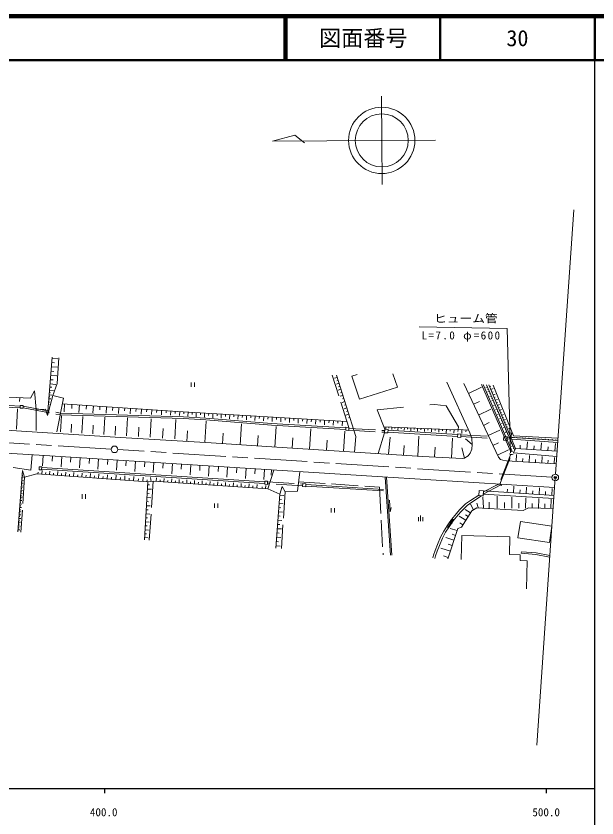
# Model space of a CAD drawing. Units: millimetres, scale not verified. Extents: x 40000 to 680000, y 20000 to 380000.
# Drawn here: x 448004 to 579500, y 198357 to 380000 of the extents above; entities that cross this region are included whole.
import ezdxf
from ezdxf.enums import TextEntityAlignment as Align

# ---------------------------------------------------------------- set-up
doc = ezdxf.new("R2010")
doc.units = ezdxf.units.MM
doc.header["$LTSCALE"] = 1000
doc.header["$PDMODE"] = 32
doc.header["$PDSIZE"] = 500
for name, pattern in [('CHAIN', [18.5, 12, -1.5, 3.5, -1.5]), ('DASHED', [7.5, 6, -1.5]), ('DASHED_SPACED', [12, 6, -6])]:
    doc.linetypes.add(name, pattern=pattern)
for name, color, linetype, lineweight in [('M-BGD', 7, 'Continuous', 13), ('M-BMK', 2, 'CHAIN', 13), ('M-BMK-OTRS', 5, 'Continuous', 13), ('M-STR-HTXT', 7, 'Continuous', 13), ('M-TTL', 2, 'Continuous', 140), ('M-TTL-BAND', 7, 'Continuous', 25), ('M-TTL-LINE', 7, 'Continuous', 50), ('M-WORK', 1, 'Continuous', 13)]:
    doc.layers.add(name, color=color, linetype=linetype, lineweight=lineweight)
doc.layers.add('M-OTRS', color=6, linetype='Continuous')
doc.layers.add('M-TTL-TXT', color=7, linetype='Continuous')
doc.styles.add('ＭＳ ゴシック', font='')
doc.styles.get('ＭＳ ゴシック').set_extended_font_data('MS Gothic')

msp = doc.modelspace()

# ---------------------------------------------------------------- linework, layer by layer
at = {"layer": 'M-BGD'}
for p, q in [((530724, 361832), (530792, 351832)), ((530792, 351832), (530860, 341832)), ((455090, 289537), (456159, 302709)), ((456139, 302459), (457457, 302352)), ((455983, 300542), (457331, 300433)), ((456061, 301501), (456735, 301446)), ((455825, 298589), (457203, 298477)), ((455904, 299566), (456593, 299510)), ((520669, 298155), (520114, 297979)), ((524045, 298408), (525231, 298777)), ((455670, 296678), (457013, 296569)), ((455747, 297634), (456419, 297579)), ((487634, 296975), (487634, 295975)), ((488384, 295975), (488384, 296975)), ((521094, 296809), (520529, 296630)), ((520882, 297482), (520604, 297394)), ((521310, 296127), (521027, 296038)), ((553389, 296548), (559987, 281326)), ((560282, 281362), (553750, 296525)), ((554523, 296476), (560894, 281697)), ((555205, 296049), (555462, 296156)), ((455510, 294710), (455832, 294684)), ((455553, 295246), (456497, 295170)), ((455611, 295962), (456083, 295924)), ((521525, 295446), (520949, 295264)), ((521743, 294756), (521455, 294665)), ((550391, 294512), (553340, 295907)), ((554721, 296017), (554363, 295863)), ((554939, 295510), (554760, 295433)), ((555158, 295003), (554799, 294849)), ((555377, 294496), (555197, 294419)), ((555470, 295415), (555985, 295631)), ((555728, 294798), (555975, 294901)), ((555986, 294181), (556481, 294388)), ((417944, 293001), (448947, 291222)), ((417967, 293400), (448970, 291622)), ((448846, 293532), (448807, 292716)), ((455090, 289537), (456338, 294041)), ((455339, 292602), (455677, 292575)), ((455367, 292954), (455536, 292941)), ((455396, 293307), (455869, 293268)), ((455431, 293740), (455668, 293721)), ((455466, 294174), (456111, 294121)), ((456338, 294041), (458744, 293472)), ((458744, 293472), (457211, 285856)), ((521961, 294067), (521375, 293881)), ((522403, 292670), (521805, 292481)), ((522182, 293368), (521889, 293276)), ((551548, 292064), (552943, 292723)), ((555595, 293989), (555237, 293834)), ((555814, 293481), (555635, 293404)), ((556033, 292974), (555674, 292819)), ((556252, 292466), (556072, 292388)), ((556238, 293580), (556475, 293679)), ((556490, 292978), (556964, 293177)), ((556735, 292393), (556962, 292488)), ((448081, 286416), (448359, 290992)), ((452541, 290866), (454653, 290966)), ((452572, 286143), (452541, 290866)), ((454653, 290966), (455090, 289537)), ((455252, 291531), (455385, 291520)), ((455272, 291780), (455339, 291774)), ((455292, 292029), (455521, 292011)), ((455316, 292316), (455430, 292306)), ((484580, 290426), (458481, 292166)), ((458980, 292133), (458860, 290334)), ((460659, 292021), (460599, 291122)), ((462337, 291910), (462226, 290233)), ((463918, 291804), (463863, 290966)), ((465499, 291699), (465395, 290137)), ((466988, 291600), (466936, 290819)), ((468477, 291501), (468381, 290047)), ((469880, 291408), (469831, 290681)), ((471282, 291314), (471192, 289963)), ((472603, 291226), (472558, 290551)), ((473923, 291139), (473840, 289883)), ((475167, 291056), (475125, 290428)), ((476411, 290973), (476333, 289808)), ((477582, 290895), (477543, 290313)), ((478754, 290817), (478682, 289737)), ((479857, 290744), (479821, 290204)), ((480960, 290670), (480893, 289671)), ((522850, 291256), (522242, 291064)), ((522627, 291963), (522328, 291869)), ((552706, 289615), (555496, 290934)), ((556471, 291958), (556111, 291803)), ((556690, 291450), (556510, 291373)), ((556909, 290942), (556549, 290787)), ((556980, 291807), (557435, 291998)), ((557219, 291237), (557437, 291328)), ((557457, 290666), (557894, 290849)), ((458045, 289658), (485864, 288821)), ((458057, 290058), (485876, 289221)), ((458075, 285803), (458293, 289406)), ((462871, 285513), (463098, 289260)), ((467848, 285212), (468083, 289109)), ((473011, 284900), (473256, 288953)), ((481999, 290601), (481966, 290101)), ((483038, 290532), (482976, 289608)), ((484016, 290467), (483986, 290005)), ((484580, 290426), (522827, 288139)), ((485079, 290396), (485025, 289482)), ((485853, 288822), (490933, 288531)), ((485876, 289221), (490960, 288930)), ((486010, 290340), (485983, 289884)), ((486941, 290285), (486886, 289366)), ((487875, 290229), (487848, 289769)), ((488810, 290173), (488755, 289249)), ((489749, 290117), (489721, 289655)), ((490688, 290061), (490632, 289132)), ((490960, 288930), (505849, 287729)), ((491631, 290004), (491603, 289540)), ((492574, 289948), (492518, 289014)), ((493521, 289891), (493493, 289424)), ((494468, 289835), (494412, 288895)), ((495419, 289778), (495391, 289308)), ((496371, 289721), (496314, 288776)), ((497326, 289664), (497298, 289192)), ((498282, 289607), (498225, 288657)), ((499241, 289549), (499213, 289074)), ((500201, 289492), (500144, 288537)), ((501165, 289434), (501136, 288957)), ((502129, 289377), (502072, 288416)), ((503097, 289319), (503068, 288839)), ((504065, 289261), (504008, 288295)), ((505038, 289203), (505009, 288720)), ((506010, 289145), (505952, 288173)), ((506987, 289086), (506958, 288601)), ((507964, 289028), (507905, 288051)), ((508945, 288969), (508915, 288481)), ((509926, 288911), (509867, 287929)), ((510911, 288852), (510882, 288361)), ((523303, 289824), (522683, 289628)), ((523077, 290540), (522772, 290444)), ((523532, 289100), (523222, 289002)), ((557128, 290434), (556948, 290357)), ((557347, 289926), (556987, 289771)), ((557566, 289418), (557386, 289340)), ((557785, 288910), (557425, 288754)), ((557690, 290110), (557899, 290198)), ((557923, 289554), (558341, 289729)), ((558149, 289013), (558349, 289097)), ((460473, 285658), (460586, 287532)), ((465359, 285363), (465477, 287311)), ((470429, 285056), (470552, 287082)), ((478368, 284576), (478623, 288790)), ((483926, 284239), (484192, 288622)), ((490727, 283391), (491034, 288200)), ((490933, 288531), (505822, 287330)), ((498720, 282880), (499024, 287626)), ((505822, 287330), (522617, 286357)), ((505849, 287729), (522640, 286756)), ((506616, 282375), (506915, 287060)), ((511896, 288793), (511837, 287805)), ((512886, 288734), (512857, 288240)), ((513876, 288674), (513816, 287681)), ((514870, 288615), (514840, 288119)), ((515864, 288556), (515804, 287557)), ((516862, 288496), (516832, 287997)), ((517861, 288436), (517801, 287432)), ((518864, 288376), (518834, 287874)), ((519866, 288316), (519806, 287307)), ((520874, 288256), (520843, 287751)), ((521881, 288196), (521820, 287181)), ((553806, 287288), (555125, 287911)), ((558004, 288401), (557824, 288324)), ((558223, 287893), (557863, 287737)), ((558442, 287384), (558262, 287306)), ((558376, 288471), (558776, 288639)), ((558597, 287944), (558788, 288024)), ((558817, 287417), (559200, 287577)), ((475689, 284738), (475817, 286845)), ((481147, 284407), (481280, 286599)), ((486680, 283649), (486833, 286054)), ((494723, 283135), (494875, 285509)), ((514414, 281877), (514710, 286501)), ((522116, 281384), (522408, 285949)), ((529974, 280881), (531399, 285624)), ((531741, 286950), (531720, 286404)), ((532187, 285761), (547944, 284780)), ((532212, 286160), (547969, 285180)), ((532417, 286923), (532407, 286650)), ((533093, 286897), (533071, 286327)), ((533789, 286870), (533778, 286585)), ((534484, 286842), (534461, 286248)), ((535200, 286815), (535188, 286517)), ((535915, 286787), (535891, 286166)), ((536652, 286758), (536639, 286448)), ((537388, 286729), (537362, 286082)), ((538145, 286700), (538132, 286376)), ((538902, 286670), (538876, 285996)), ((539681, 286640), (539668, 286303)), ((540460, 286609), (540432, 285907)), ((541261, 286578), (541247, 286227)), ((542062, 286547), (542034, 285816)), ((542887, 286514), (542872, 286149)), ((543711, 286482), (543681, 285722)), ((544559, 286449), (544544, 286069)), ((545407, 286416), (545376, 285625)), ((546279, 286382), (546264, 285987)), ((547151, 286348), (547119, 285526)), ((548049, 286313), (548033, 285902)), ((548093, 286338), (550418, 286216)), ((548946, 286278), (548913, 285424)), ((549869, 286242), (549853, 285815)), ((554907, 284960), (557545, 286207)), ((558662, 286875), (558301, 286720)), ((558881, 286367), (558701, 286289)), ((559100, 285858), (558739, 285702)), ((559032, 286903), (559215, 286979)), ((559320, 285349), (559139, 285271)), ((559248, 286389), (559613, 286542)), ((559645, 285440), (560100, 285630)), ((560112, 284588), (560182, 285571)), ((502668, 282627), (502818, 284970)), ((510515, 282126), (510663, 284438)), ((518265, 281631), (518411, 283913)), ((532341, 280743), (532724, 284630)), ((538928, 280357), (539191, 284846)), ((546555, 279911), (546817, 284378)), ((551276, 282976), (549711, 284217)), ((570617, 283432), (559164, 284214)), ((570644, 283831), (559191, 284613)), ((560049, 283657), (559687, 283502)), ((560422, 284566), (560426, 284610)), ((560733, 284543), (560740, 284632)), ((561051, 284520), (561054, 284569)), ((561368, 284498), (561375, 284595)), ((561692, 284474), (561696, 284527)), ((562017, 284451), (562024, 284557)), ((562348, 284427), (562352, 284485)), ((562679, 284403), (562687, 284518)), ((563018, 284379), (563022, 284441)), ((563356, 284355), (563365, 284478)), ((563656, 281902), (563767, 283555)), ((563702, 284330), (563707, 284396)), ((564048, 284305), (564057, 284438)), ((564401, 284280), (564406, 284351)), ((564754, 284254), (564764, 284396)), ((565115, 284228), (565120, 284304)), ((565476, 284202), (565487, 284354)), ((565844, 284176), (565850, 284257)), ((566213, 284149), (566225, 284311)), ((566590, 284122), (566596, 284208)), ((566966, 284095), (566979, 284267)), ((567351, 284067), (567358, 284158)), ((567736, 284040), (567749, 284221)), ((568129, 284011), (568136, 284108)), ((568522, 283983), (568536, 284175)), ((568924, 283954), (568931, 284056)), ((569325, 283925), (569340, 284128)), ((569735, 283896), (569743, 284003)), ((570146, 283866), (570161, 284080)), ((535743, 280512), (535835, 282728)), ((542742, 280134), (542873, 282368)), ((549502, 279872), (548880, 282161)), ((555952, 282748), (557199, 283338)), ((556998, 280536), (559492, 281715)), ((560268, 283148), (560088, 283070)), ((560488, 282639), (560126, 282483)), ((560708, 282129), (560527, 282051)), ((562094, 282007), (562150, 282833)), ((565231, 281796), (565287, 282631)), ((566806, 281691), (566918, 283360)), ((568394, 281584), (568450, 282427)), ((569982, 281477), (570095, 283163)), ((451665, 280625), (451365, 277160)), ((454160, 280467), (454013, 278154)), ((456250, 280335), (456177, 279178)), ((458340, 280203), (458194, 277891)), ((460429, 280071), (460356, 278915)), ((462518, 279939), (462372, 277627)), ((464607, 279807), (464534, 278651)), ((559703, 279197), (559753, 279991)), ((559987, 281326), (560282, 281362)), ((561214, 279102), (561313, 280692)), ((562683, 279011), (562731, 279779)), ((564152, 278919), (564247, 280456)), ((567007, 278741), (567100, 280226)), ((569782, 278568), (569872, 280003)), ((466696, 279674), (466549, 277364)), ((468783, 279542), (468710, 278387)), ((470871, 279410), (470725, 277101)), ((472958, 279278), (472885, 278124)), ((475046, 279147), (474900, 276838)), ((477132, 279015), (477059, 277860)), ((479218, 278883), (479072, 276575)), ((481304, 278751), (481231, 277597)), ((483390, 278619), (483244, 276312)), ((485475, 278487), (485402, 277334)), ((487560, 278355), (487414, 276049)), ((489644, 278224), (489571, 277071)), ((491728, 278092), (491582, 275787)), ((493812, 277960), (493739, 276807)), ((565579, 278830), (565626, 279572)), ((568394, 278654), (568439, 279372)), ((451365, 277160), (447384, 277711)), ((448379, 263159), (449462, 277056)), ((452954, 276324), (452983, 276717)), ((453799, 277352), (504282, 274113)), ((453822, 276261), (453879, 277047)), ((453825, 277751), (504307, 274512)), ((454702, 276197), (454731, 276597)), ((455582, 276133), (455640, 276933)), ((456475, 276067), (456504, 276476)), ((457367, 276002), (457427, 276819)), ((458273, 275936), (458303, 276352)), ((459178, 275870), (459239, 276703)), ((460096, 275803), (460127, 276227)), ((461014, 275736), (461076, 276585)), ((461946, 275668), (461977, 276101)), ((462877, 275600), (462940, 276465)), ((464766, 275462), (464830, 276344)), ((466682, 275322), (466748, 276221)), ((495895, 277828), (495750, 275524)), ((497978, 277697), (497905, 276545)), ((500061, 277565), (499915, 275262)), ((502143, 277433), (502070, 276282)), ((504225, 277302), (504079, 274999)), ((505814, 277201), (505720, 276028)), ((449260, 274464), (449443, 274450)), ((449289, 274834), (449648, 274806)), ((449317, 275199), (449497, 275185)), ((449346, 275564), (449698, 275536)), ((449374, 275924), (449550, 275910)), ((463822, 275531), (463854, 275972)), ((465724, 275392), (465757, 275841)), ((467654, 275252), (467687, 275709)), ((468625, 275181), (468692, 276096)), ((469611, 275109), (469645, 275575)), ((470596, 275037), (470664, 275969)), ((471596, 274964), (471630, 275439)), ((472595, 274891), (472664, 275841)), ((473609, 274817), (473644, 275301)), ((474622, 274743), (474693, 275711)), ((475651, 274668), (475687, 275161)), ((476679, 274593), (476751, 275579)), ((477620, 274524), (477652, 274963)), ((477821, 274509), (479053, 274665)), ((478557, 274602), (478447, 275475)), ((479053, 274665), (504996, 272937)), ((479759, 274618), (479810, 275382)), ((480613, 274561), (480639, 274945)), ((481467, 274504), (481519, 275273)), ((482325, 274447), (482351, 274833)), ((483183, 274390), (483234, 275163)), ((484044, 274333), (484070, 274721)), ((484905, 274275), (484956, 275052)), ((485769, 274218), (485795, 274608)), ((486634, 274160), (486686, 274941)), ((487501, 274102), (487527, 274495)), ((488369, 274044), (488421, 274830)), ((489240, 273986), (489267, 274381)), ((490112, 273928), (490164, 274718)), ((491861, 273812), (491914, 274606)), ((493617, 273695), (493670, 274493)), ((495380, 273577), (495433, 274380)), ((532736, 257870), (531548, 275574)), ((531835, 275557), (533084, 257848)), ((449114, 272592), (449495, 272562)), ((449144, 272970), (449334, 272955)), ((449173, 273348), (449547, 273319)), ((449202, 273722), (449389, 273707)), ((449231, 274095), (449598, 274067)), ((477725, 272852), (478629, 272800)), ((477781, 273815), (478232, 273789)), ((490986, 273870), (491013, 274267)), ((492739, 273753), (492765, 274152)), ((494498, 273636), (494525, 274037)), ((496265, 273518), (496292, 273922)), ((497150, 273459), (497204, 274266)), ((498038, 273400), (498065, 273806)), ((498927, 273341), (498981, 274152)), ((499819, 273282), (499846, 273689)), ((500711, 273222), (500765, 274038)), ((501606, 273162), (501633, 273572)), ((502502, 273103), (502556, 273923)), ((503689, 273024), (503712, 273379)), ((504497, 272970), (504545, 273681)), ((513582, 273545), (531163, 272457)), ((531195, 272787), (513604, 273921)), ((553774, 271678), (557771, 273803)), ((553805, 272252), (557043, 273890)), ((559170, 272082), (559218, 272832)), ((560609, 271991), (560704, 273491)), ((562052, 271901), (562100, 272653)), ((563496, 271810), (563590, 273314)), ((564943, 271719), (564990, 272473)), ((566390, 271627), (566485, 273137)), ((569293, 271445), (569389, 272960)), ((448964, 270661), (449165, 270645)), ((448994, 271053), (449390, 271022)), ((449024, 271440), (449222, 271424)), ((449055, 271827), (449443, 271796)), ((449084, 272209), (449279, 272194)), ((462939, 271663), (462939, 270663)), ((463689, 270663), (463689, 271663)), ((477616, 270955), (478502, 270904)), ((477671, 271904), (478114, 271878)), ((507735, 271706), (506837, 259494)), ((507719, 271492), (508588, 271429)), ((550907, 270290), (552748, 271474)), ((551191, 269878), (553368, 271344)), ((553807, 268573), (553687, 271130)), ((553774, 271678), (569747, 270747)), ((553815, 272419), (569792, 271413)), ((556886, 268551), (556905, 271246)), ((560215, 268528), (560233, 271052)), ((563351, 268505), (563368, 270869)), ((566306, 268485), (566322, 270697)), ((567842, 271536), (567890, 272294)), ((448840, 269075), (449050, 269059)), ((448871, 269476), (449283, 269444)), ((448902, 269873), (449108, 269857)), ((448933, 270269), (449337, 270238)), ((477508, 269084), (478378, 269034)), ((477562, 270019), (477997, 269994)), ((492935, 269609), (492935, 268609)), ((493685, 268609), (493685, 269609)), ((507581, 269611), (508458, 269546)), ((507650, 270552), (508089, 270519)), ((548417, 268144), (549772, 269487)), ((548781, 267801), (550094, 269102)), ((549772, 269487), (550907, 270290)), ((550094, 269102), (551191, 269878)), ((551592, 268164), (550909, 269413)), ((552644, 268652), (552345, 269669)), ((555119, 268564), (555129, 269911)), ((558550, 268539), (558559, 269801)), ((561783, 268516), (561791, 269698)), ((564829, 268495), (564836, 269601)), ((567698, 268475), (567705, 269510)), ((569090, 268465), (569104, 270535)), ((448682, 267041), (449117, 267008)), ((448714, 267452), (448931, 267435)), ((448746, 267863), (449173, 267829)), ((448777, 268269), (448991, 268252)), ((448809, 268674), (449228, 268642)), ((477402, 267239), (478255, 267190)), ((477455, 268162), (477882, 268137)), ((507442, 267715), (508327, 267650)), ((507511, 268663), (507954, 268630)), ((519314, 268541), (519314, 267541)), ((520064, 267541), (520064, 268541)), ((546581, 265946), (547692, 267321)), ((547692, 267321), (548417, 268144)), ((548075, 266998), (548781, 267801)), ((550892, 267488), (549680, 268256)), ((550351, 266634), (549745, 267018)), ((448551, 265370), (449003, 265334)), ((448584, 265790), (448810, 265772)), ((448617, 266210), (449060, 266176)), ((448649, 266626), (448871, 266609)), ((477297, 265421), (478134, 265373)), ((477350, 266330), (477768, 266306)), ((507301, 265806), (508195, 265740)), ((507371, 266760), (507818, 266727)), ((539083, 265585), (539083, 266460)), ((539583, 265585), (539583, 266835)), ((540083, 265585), (540083, 266460)), ((545614, 264558), (546581, 265946)), ((546030, 264280), (546981, 265646)), ((546939, 266028), (546144, 265352)), ((546144, 265352), (546647, 265026)), ((546303, 265487), (546194, 265319)), ((546244, 265287), (546462, 265622)), ((546621, 265758), (546295, 265254)), ((546345, 265221), (546780, 265893)), ((546939, 266028), (546395, 265189)), ((546446, 265156), (546881, 265828)), ((546822, 265627), (546496, 265124)), ((546547, 265091), (546764, 265427)), ((546706, 265226), (546597, 265058)), ((546939, 266028), (546647, 265026)), ((546981, 265646), (548075, 266998)), ((549811, 265780), (548329, 266718)), ((549167, 264764), (548427, 265233)), ((448418, 263658), (448886, 263621)), ((448451, 264088), (448685, 264070)), ((448485, 264519), (448945, 264483)), ((448518, 264944), (448748, 264926)), ((477194, 263628), (478015, 263580)), ((477246, 264524), (477656, 264501)), ((507160, 263882), (508063, 263816)), ((507230, 264844), (507682, 264811)), ((544821, 263320), (545614, 264558)), ((545254, 263069), (546030, 264280)), ((546395, 265189), (545678, 264081)), ((547827, 263442), (546265, 263951)), ((477092, 261860), (477897, 261814)), ((477143, 262744), (477546, 262721)), ((507017, 261944), (507929, 261877)), ((507088, 262913), (507544, 262880)), ((543381, 260296), (544100, 261938)), ((543844, 260106), (544551, 261722)), ((544100, 261938), (544821, 263320)), ((544551, 261722), (545254, 263069)), ((547124, 261283), (545299, 261877)), ((547475, 262363), (546694, 262617)), ((506874, 259993), (507794, 259925)), ((506945, 260969), (507406, 260935)), ((542852, 258927), (543381, 260296)), ((543322, 258757), (543844, 260106)), ((546721, 260046), (545809, 260343)), ((542502, 257888), (542852, 258927)), ((542981, 257743), (543322, 258757)), ((546318, 258808), (544192, 259501)), ((562361, 258304), (562385, 258653)), ((562361, 258304), (565690, 258068)), ((562385, 258653), (565738, 258415)), ((565690, 258068), (568785, 257428)), ((565738, 258415), (568856, 257771)), ((542335, 257268), (542502, 257888)), ((542818, 257138), (542981, 257743)), ((545856, 257390), (544793, 257737))]:
    msp.add_line(p, q, dxfattribs=at)
at = {"layer": 'M-BGD', "linetype": 'DASHED'}
for p, q in [((523363, 286834), (519581, 298691)), ((449643, 291654), (458057, 290058)), ((449644, 291247), (457982, 289665)), ((523323, 286187), (531419, 285720)), ((523346, 286586), (531442, 286120)), ((449951, 275577), (452727, 276341)), ((479053, 274665), (478163, 261292)), ((504938, 274464), (512903, 273992)), ((512881, 273608), (504923, 274074)), ((508944, 272226), (508060, 259417))]:
    msp.add_line(p, q, dxfattribs=at)
at = {"layer": 'M-BGD', "linetype": 'DASHED_SPACED'}
for p, q in [((548669, 284730), (558379, 284204)), ((548691, 285130), (558400, 284603)), ((559908, 280619), (557335, 273997)), ((557527, 273986), (560116, 280647))]:
    msp.add_line(p, q, dxfattribs=at)
at = {"layer": 'M-BGD'}
for points in [[(542950, 351915), (506056, 351663), (511125, 353008), (513290, 351252)], [(456338, 294041), (457341, 296764), (457724, 302610)], [(524611, 281225), (524900, 284775), (520518, 298631)], [(524045, 298408), (525785, 293188), (534368, 295943), (533327, 298934)], [(555039, 296444), (561052, 282077), (570481, 281444)], [(570680, 284350), (560574, 284943), (556008, 296382)], [(452541, 290866), (452201, 295137), (451276, 293418), (416760, 295041)], [(548093, 286338), (547456, 286236), (531242, 286969)], [(570399, 280261), (560624, 281048), (561052, 282077)], [(452727, 276341), (477821, 274509), (477063, 261361)], [(506374, 277166), (504996, 272937), (507735, 271706), (508275, 273473), (508944, 272226), (511687, 272385), (512259, 276793)], [(532547, 270307), (532672, 267672), (532901, 268684)], [(545747, 257054), (547982, 263918), (548818, 264212), (551160, 267911), (552306, 268583), (562796, 267969), (563971, 268616), (569590, 268461)], [(559668, 258058), (559799, 262021), (548919, 262369), (548754, 256866)], [(559668, 258058), (562122, 257932), (562081, 256663), (563672, 256562), (563581, 250269)]]:
    msp.add_lwpolyline(points, dxfattribs=at)
for points in [[(448972, 291779), (448965, 291177), (449637, 291168), (449645, 291770)], [(522667, 286880), (522621, 286180), (523316, 286134), (523363, 286834)], [(531466, 286402), (531399, 285624), (532160, 285559), (532227, 286337)], [(547981, 285350), (547929, 284610), (548651, 284560), (548703, 285300)], [(558424, 284797), (558321, 283953), (559121, 283856), (559223, 284700)], [(453232, 277903), (453201, 277212), (453800, 277185), (453830, 277876)], [(504314, 274669), (504285, 273938), (504917, 273914), (504945, 274644)], [(512910, 274113), (513612, 274072), (513573, 273394), (512871, 273435)], [(552803, 272500), (553815, 272445), (553755, 271324), (552743, 271378)], [(562182, 265522), (569313, 264424), (568745, 260739), (561615, 261837)]]:
    msp.add_lwpolyline(points, close=True, dxfattribs=at)
at = {"layer": 'M-BGD', "linetype": 'DASHED_SPACED'}
msp.add_lwpolyline([(531466, 286402), (529724, 290806), (542803, 292047), (545387, 291671), (548152, 286957), (548093, 286338)], dxfattribs=at)
at = {"layer": 'M-BGD', "linetype": 'DASHED'}
for points in [[(449462, 277056), (449951, 275577), (449102, 263114)], [(511962, 274502), (530293, 273285), (531087, 257973)]]:
    msp.add_lwpolyline(points, dxfattribs=at)
at = {"layer": 'M-BGD'}
for radius in [7500, 6000]:
    msp.add_circle((530792, 351832), radius, dxfattribs=at)
for centre, radius, start, end in [((560175, 281550), 867, 231.35882, 293.56395), ((557350, 273372), 602, 21.77913, 144.985)]:
    msp.add_arc(centre, radius, start, end, dxfattribs=at)
at = {"layer": 'M-BMK'}
msp.add_line((469526, 281899), (371216, 288026), dxfattribs=at)
at = {"layer": 'M-BMK-OTRS'}
for p, q in [((570123, 276233), (574230, 336093)), ((565913, 214878), (570072, 275482))]:
    msp.add_line(p, q, dxfattribs=at)
at = {"layer": 'M-OTRS'}
msp.add_point((570072, 275482), dxfattribs=at)
at = {"layer": 'M-STR-HTXT'}
msp.add_lwpolyline([(559898, 281035), (559186, 309218), (539245, 309601)], dxfattribs=at)
at = {"layer": 'M-TTL'}
msp.add_line((680000, 380000), (40000, 380000), dxfattribs=at)
at = {"layer": 'M-TTL-BAND'}
for p, q in [((579000, 20000), (579000, 370000)), ((40000, 205000), (579000, 205000)), ((468000, 205000), (468000, 204000)), ((568000, 205000), (568000, 204000))]:
    msp.add_line(p, q, dxfattribs=at)
at = {"layer": 'M-TTL-LINE'}
for p, q in [((508747, 380000), (508747, 370000)), ((509247, 380000), (509247, 370000)), ((543997, 380000), (543997, 370000)), ((579000, 380000), (579000, 370000)), ((40000, 370000), (680000, 370000))]:
    msp.add_line(p, q, dxfattribs=at)
at = {"layer": 'M-WORK', "linetype": 'CHAIN'}
msp.add_line((569323, 275533), (471024, 281805), dxfattribs=at)
at = {"layer": 'M-WORK'}
for points in [[(545486, 297098), (550709, 285574), (551169, 284308), (551276, 282976), (551200, 281880), (550792, 280967), (550319, 280409), (549986, 280129), (549502, 279872), (549051, 279765), (540011, 280239), (507023, 282351), (492139, 283334), (471625, 284529), (440973, 286528), (423608, 287641)], [(549330, 296756), (557212, 280084), (557658, 279580), (558189, 279371), (559019, 279266), (570281, 278537)], [(423535, 282379), (454407, 280453), (530925, 275612), (569917, 273228)]]:
    msp.add_lwpolyline(points, dxfattribs=at)
for centre in [(470275, 281853), (570072, 275485)]:
    msp.add_circle(centre, 750, dxfattribs=at)

# ---------------------------------------------------------------- texts
at = {"layer": 'M-STR-HTXT', "style": 'ＭＳ ゴシック', "width": 1.15}
msp.add_text('ヒューム管', height=1833, rotation=359.979, dxfattribs=at).set_placement((549826, 311487), align=Align.MIDDLE_CENTER)
at = {"layer": 'M-STR-HTXT', "insert": (548845, 307419), "char_height": 1833, "attachment_point": 5, "rotation": 359.979, "style": 'ＭＳ ゴシック'}
msp.add_mtext('\\T1.26;L=7.0\\~φ=600', dxfattribs=at)
at = {"layer": 'M-TTL-BAND', "style": 'ＭＳ ゴシック'}
for s, p in [('400.0', (467844, 198195)), ('500.0', (568000, 198195))]:
    msp.add_text(s, height=1833, dxfattribs=at).set_placement(p, align=Align.BOTTOM_CENTER)
at = {"layer": 'M-TTL-TXT', "style": 'ＭＳ ゴシック'}
for s, p in [('図面番号', (526622, 375000)), ('30', (561497, 375000))]:
    msp.add_text(s, height=3666, dxfattribs=at).set_placement(p, align=Align.MIDDLE_CENTER)

doc.saveas('drawing.dxf')
